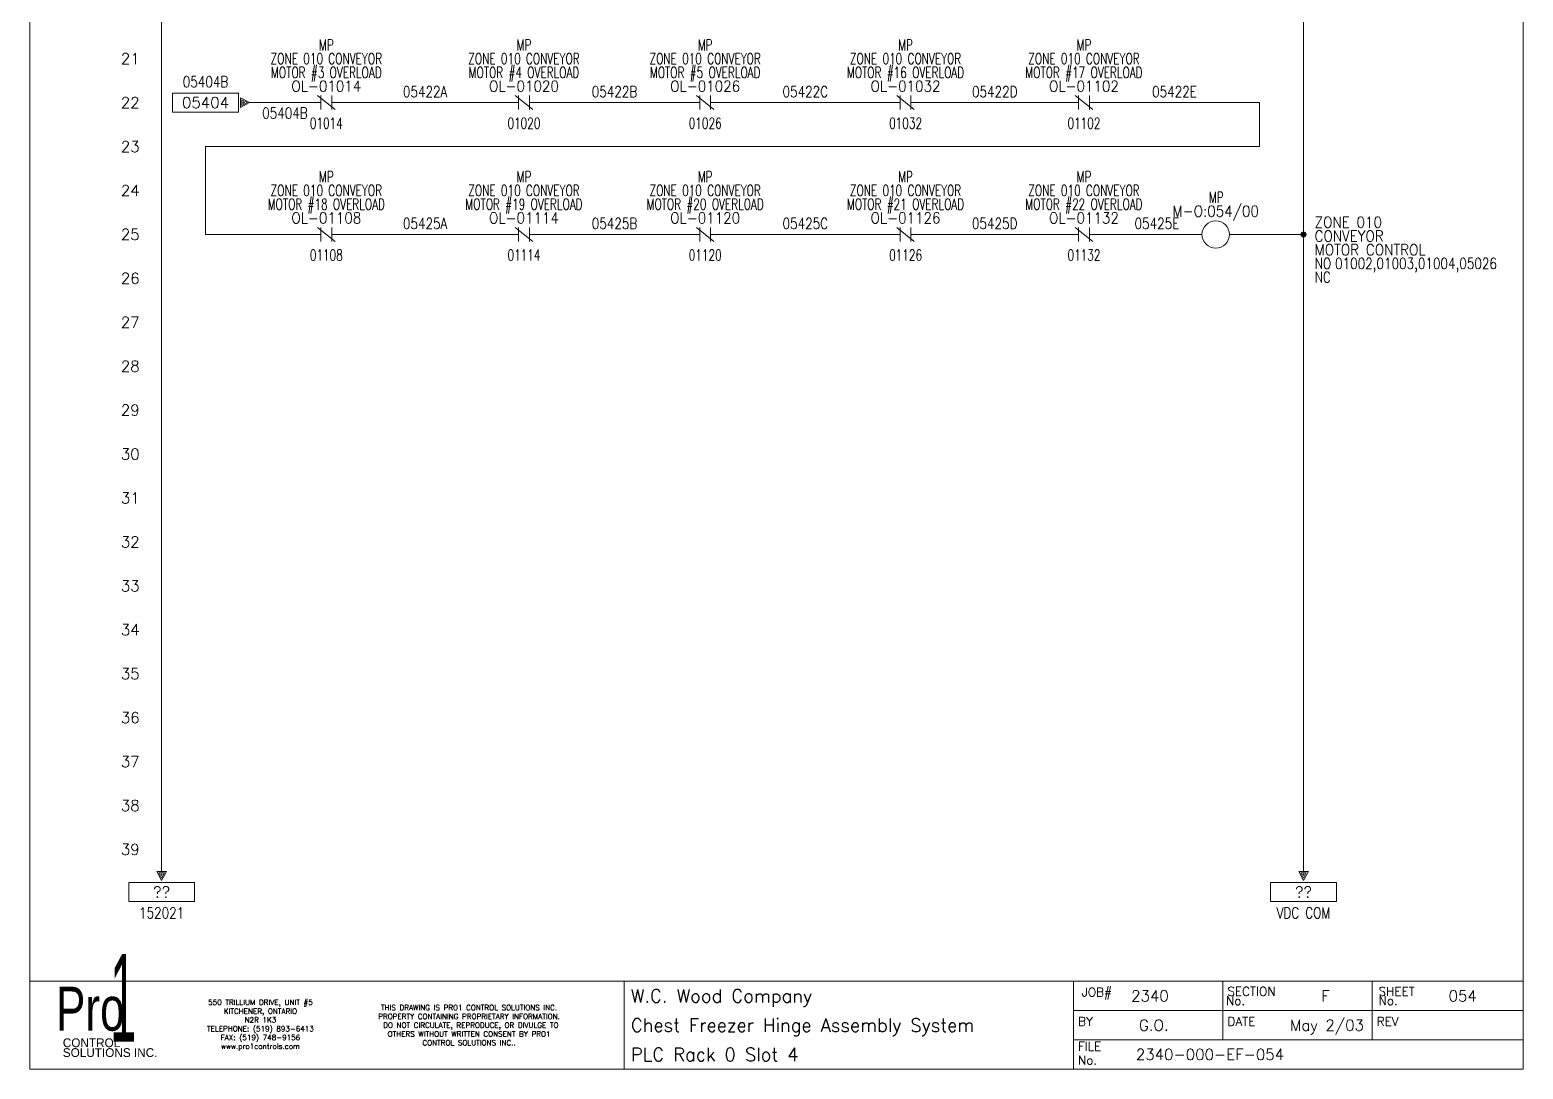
# Model space of a CAD drawing. Header units: inches. Extents: x 0 to 17, y 0 to 23.
# Drawn here: x 0 to 17, y 0 to 11.83 of the extents above; entities that cross this region are included whole.
import ezdxf
from ezdxf.enums import TextEntityAlignment as Align

# ---------------------------------------------------------------- set-up
doc = ezdxf.new("R2010")
doc.units = ezdxf.units.IN
doc.header["$MEASUREMENT"] = 0
doc.layers.get('0').update_dxf_attribs({"lineweight": 5})
for name, color, linetype, lineweight in [('BOARDER', 5, 'Continuous', 5), ('DESC', 1, 'Continuous', 5), ('DESCCHILD', 1, 'Continuous', 5), ('LOC', 252, 'Continuous', 5), ('MISC', 2, 'Continuous', 5), ('SYMS', 7, 'Continuous', 5), ('TAGS', 2, 'Continuous', 5), ('Title_Block_Info', 2, 'Continuous', 5), ('WIRENO', 1, 'Continuous', 5), ('WIRENO_DEST', 1, 'Continuous', 5), ('WIRES', 7, 'Continuous', 5), ('XREF', 1, 'Continuous', 5), ('XREFCHILD', 1, 'Continuous', 5)]:
    doc.layers.add(name, color=color, linetype=linetype, lineweight=lineweight)
doc.styles.add('SIVAN', font='sivan.TTF', dxfattribs={"height": 1})
doc.styles.add('STACCO', font='STAC222N.TTF', dxfattribs={"height": 1})
doc.styles.get("Standard").update_dxf_attribs({"font": 'romans.shx'})
doc.styles.add('WD', font='romans.shx')

# ---------------------------------------------------------------- blocks, each defined once
blk = doc.blocks.new('HA2D3')
for p, q in [((-0.125, 0.109), (-0.875, 0.109)), ((-0.875, 0.109), (-0.875, -0.109)), ((-0.125, 0.109), (-0.125, -0.109)), ((-0.102, 0.055), (-0.102, -0.055)), ((0, 0), (-0.102, 0.055)), ((-0.102, -0.055), (0, 0)), ((-0.086, 0.031), (-0.023, 0)), ((-0.086, -0.031), (-0.086, 0.031)), ((-0.023, 0), (-0.086, -0.031)), ((-0.07, 0.008), (-0.055, 0)), ((-0.07, -0.008), (-0.07, 0.008)), ((-0.055, 0), (-0.07, -0.008)), ((-0.875, -0.109), (-0.125, -0.109))]:
    blk.add_line(p, q)
at = {"style": 'WD', "width": 0.8, "flags": 8}
for tag, p in [('DESC1', (-0.5, 0.487)), ('WIRENO', (-0.5, 0.3))]:
    blk.add_attdef(tag, text='', height=0.125, dxfattribs=at).set_placement(p, align=Align.TOP_CENTER)
at = {"style": 'WD'}
blk.add_attdef('XREF', text='', height=0.125, dxfattribs=at).set_placement((-0.5, -0.062), align=Align.CENTER)
at = {"style": 'WD', "flags": 1}
for tag, p in [('SIGCODE', (-0.099, 0.066)), ('X1TERM01', (0, 0))]:
    blk.add_attdef(tag, p, '', height=0.01, dxfattribs=at)
blk = doc.blocks.new('HOL22I')
at = {"linetype": 'Continuous'}
for p, q in [((-0.1, 0.08), (0.1, -0.08)), ((-0.062, 0.08), (-0.062, -0.08)), ((0.062, 0.08), (0.062, -0.08))]:
    blk.add_line(p, q, dxfattribs=at)
at = {"style": 'WD'}
for tag, width, p in [('LOC', 0.7, (0, 0.594)), ('DESC1', 0.7, (0, 0.438)), ('DESC2', 0.7, (0, 0.281)), ('TAG2', 0.9, (0, 0.125)), ('XREF', 0.7, (0, -0.297)), ('INST', 0.7, (0, -0.438))]:
    blk.add_attdef(tag, text='', height=0.125, dxfattribs=dict(at, width=width)).set_placement(p, align=Align.CENTER)
for tag, p in [('X2LINK', (0, 0.25)), ('X8LINK', (0, -0.172))]:
    blk.add_attdef(tag, p, '', height=0.01, dxfattribs=at)
for tag, p, flags in [('X4TERM01', (-0.062, 0), 1), ('X1TERM02', (0.062, 0), 1), ('FAMILY', (0.097, 0.053), 9), ('CONTACT', (0.097, 0.036), 1)]:
    blk.add_attdef(tag, p, '', height=0.01, dxfattribs=dict(at, flags=flags))
at = {"linetype": 'Continuous', "style": 'WD', "flags": 8}
blk.add_attdef('TERM01', text='', height=0.125, dxfattribs=at).set_placement((-0.125, -0.016), align=Align.TOP_RIGHT)
blk.add_attdef('TERM02', text='', height=0.125, dxfattribs=at).set_placement((0.125, -0.016), align=Align.TOP_LEFT)
blk = doc.blocks.new('WDDOT')
for radius in [0.03, 0.0187, 0.00929]:
    blk.add_circle((0, 0), radius)
blk = doc.blocks.new('HMS1')
blk.add_circle((0, 0), 0.156)
at = {"style": 'WD'}
for tag, width, p in [('INST', 0.7, (0.006, 0.528)), ('LOC', 0.7, (0.006, 0.359)), ('TAG1', 0.9, (0, 0.202))]:
    blk.add_attdef(tag, text='', height=0.125, dxfattribs=dict(at, width=width)).set_placement(p, align=Align.CENTER)
for tag, p in [('X2LINK', (0, 0.5)), ('X8LINK', (0, -0.156))]:
    blk.add_attdef(tag, p, '', height=0.01, dxfattribs=at)
at = {"style": 'WD', "flags": 9}
blk.add_attdef('FAMILY', text='', height=0.01, dxfattribs=at).set_placement((-0.005, 0.17), align=Align.CENTER)
at = {"style": 'WD'}
for tag, p, width in [('DESC1', (1.126, 0.076), 0.9), ('DESC2', (1.126, -0.081), 0.9), ('DESC3', (1.126, -0.237), 0.9), ('XREFNO', (1.359, -0.393), 0.8), ('XREFNC', (1.359, -0.549), 0.8)]:
    blk.add_attdef(tag, p, '', height=0.125, dxfattribs=dict(at, width=width))
at = {"style": 'WD', "flags": 1}
for tag, p in [('X4TERM01', (-0.156, 0)), ('X1TERM02', (0.156, 0))]:
    blk.add_attdef(tag, p, '', height=0.01, dxfattribs=at)
at = {"linetype": 'Continuous', "style": 'WD', "flags": 9}
blk.add_attdef('ASSYCODE', text='', height=0.01, dxfattribs=at).set_placement((0, 0.113), align=Align.CENTER)
at = {"linetype": 'Continuous', "style": 'WD', "flags": 1}
for tag, p in [('MFG', (0, 0.14)), ('CAT', (0, 0.159))]:
    blk.add_attdef(tag, text='', height=0.01, dxfattribs=at).set_placement(p, align=Align.MIDDLE)
at = {"linetype": 'Continuous', "style": 'WD'}
blk.add_attdef('TERM01', text='', height=0.125, dxfattribs=at).set_placement((-0.2, -0.035), align=Align.TOP_RIGHT)
blk.add_attdef('TERM02', text='', height=0.125, dxfattribs=at).set_placement((0.2, -0.035), align=Align.TOP_LEFT)
at = {"style": 'WD', "width": 0.8, "flags": 8}
for tag, p in [('NO', (1.126, -0.393)), ('NC', (1.126, -0.549))]:
    blk.add_attdef(tag, p, '', height=0.125, dxfattribs=at)
blk = doc.blocks.new('WD_WNH')
at = {"linetype": 'Continuous', "style": 'WD', "width": 0.8}
blk.add_attdef('WIRENO', text='', height=0.125, dxfattribs=at).set_placement((0, 0.0625), align=Align.CENTER)
blk = doc.blocks.new('TB_P')
at = {"color": 5}
blk.add_line((6.764, 0), (6.764, 1), dxfattribs=at)
at = {"color": 5, "linetype": 'Continuous'}
blk.add_line((15.283, 1), (15.283, 0.667), dxfattribs=at)
blk.add_lwpolyline([(0, 0), (17, 0), (17, 23), (0, 23)], close=True, dxfattribs=at)
at = {"layer": 'BOARDER', "linetype": 'Continuous'}
for p, q in [((0, 1), (17, 1)), ((0, 1), (0, 0)), ((11.882, 1), (11.882, 0.667)), ((11.882, 1), (11.882, 0)), ((11.882, 1), (11.882, 0)), ((11.882, 1), (11.882, 0)), ((13.583, 1), (13.583, 0.667)), ((11.882, 0.667), (17, 0.667)), ((13.583, 0.667), (13.583, 0.333)), ((15.283, 0.667), (15.283, 0.333)), ((11.882, 0.333), (17, 0.333))]:
    blk.add_line(p, q, dxfattribs=at)
at = {"color": 5, "char_height": 0.06, "attachment_point": 5, "style": 'WD'}
for s, insert, width in [('550 TRILLIUM DRIVE, UNIT #5\\PKITCHENER, ONTARIO\\PN2R 1K3\\PTELEPHONE: (519) 893-6413\\PFAX: (519) 748-9156\\Pwww.pro1controls.com', (2.625, 0.5), 1.804), ('THIS DRAWING IS PRO1 CONTROL SOLUTIONS INC. PROPERTY CONTAINING PROPRIETARY INFORMATION.  DO NOT CIRCULATE, REPRODUCE, OR DIVULGE TO OTHERS WITHOUT WRITTEN CONSENT BY PRO1 CONTROL SOLUTIONS INC..', (5, 0.5), 2.264)]:
    blk.add_mtext(s, dxfattribs=dict(at, insert=insert, width=width))
at = {"color": 2, "linetype": 'Continuous', "style": 'WD', "flags": 1}
for tag, p in [('REV1_NO', (1.734, 3.29)), ('REV1_BY', (7.303, 3.29)), ('REV1_DATE', (9.562, 3.29)), ('REV2_NO', (1.734, 3.04)), ('REV2_BY', (7.303, 3.04)), ('REV2_DATE', (9.562, 3.04)), ('REV3_NO', (1.734, 2.79)), ('REV3_BY', (7.303, 2.79)), ('REV3_DATE', (9.562, 2.79)), ('REV4_NO', (1.734, 2.54)), ('REV4_BY', (7.303, 2.54)), ('REV4_DATE', (9.562, 2.54)), ('REV5_NO', (1.734, 2.29)), ('REV5_BY', (7.303, 2.29)), ('REV5_DATE', (9.562, 2.29)), ('REV6_NO', (1.734, 2.04)), ('REV6_BY', (7.303, 2.04)), ('REV6_DATE', (9.562, 2.04)), ('REV7_NO', (1.734, 1.79)), ('REV7_BY', (7.303, 1.79)), ('REV7_DATE', (9.562, 1.79)), ('REV8_NO', (1.734, 1.54)), ('REV8_BY', (7.303, 1.54)), ('REV8_DATE', (9.562, 1.54)), ('REV9_NO', (1.734, 1.29)), ('REV9_BY', (7.303, 1.29)), ('REV9_DATE', (9.562, 1.29))]:
    blk.add_attdef(tag, text='', height=0.15, dxfattribs=at).set_placement(p, align=Align.MIDDLE_CENTER)
for tag, p in [('REV1_CHANGE', (2.292, 3.29)), ('REV2_CHANGE', (2.292, 3.04)), ('REV3_CHANGE', (2.292, 2.79)), ('REV4_CHANGE', (2.292, 2.54)), ('REV5_CHANGE', (2.292, 2.29)), ('REV6_CHANGE', (2.292, 2.04)), ('REV7_CHANGE', (2.292, 1.79)), ('REV8_CHANGE', (2.292, 1.54)), ('REV9_CHANGE', (2.292, 1.29))]:
    blk.add_attdef(tag, text='', height=0.15, dxfattribs=at).set_placement(p, align=Align.MIDDLE_LEFT)
at = {"layer": 'BOARDER', "lineweight": 0}
for s, height, style, width, p in [('1', 1, 'SIVAN', 0.4, (1.062, 0.812)), ('Pro', 0.5, 'STACCO', 0.75, (0.688, 0.688))]:
    blk.add_text(s, height=height, dxfattribs=dict(at, style=style, width=width)).set_placement(p, align=Align.MIDDLE_CENTER)
at = {"layer": 'BOARDER', "linetype": 'Continuous', "style": 'WD'}
for s, p in [('JOB#', (11.976, 0.827)), ('SECTION', (13.633, 0.835)), ('SHEET', (15.354, 0.834)), ('No.', (13.617, 0.729)), ('No.', (15.354, 0.729)), ('BY', (11.933, 0.493)), ('DATE', (13.634, 0.493)), ('REV', (15.334, 0.493)), ('FILE', (11.932, 0.21)), ('No.', (11.932, 0.052))]:
    blk.add_text(s, height=0.1, dxfattribs=at).set_placement(p)
at = {"layer": 'BOARDER', "lineweight": 0, "style": 'STACCO'}
for s, p in [('CONTROL', (0.375, 0.3)), ('SOLUTIONS INC.', (0.375, 0.188))]:
    blk.add_text(s, height=0.1, dxfattribs=at).set_placement(p, align=Align.MIDDLE_LEFT)
at = {"layer": 'Title_Block_Info', "ltscale": 0.1}
for tag, p in [('CUSTOMER', (6.842, 0.833)), ('JOB DESCRIPTION LINE', (6.842, 0.5)), ('DRAWING DESCRIPTION', (6.842, 0.167))]:
    blk.add_attdef(tag, text='', height=0.15, dxfattribs=at).set_placement(p, align=Align.MIDDLE_LEFT)
at = {"layer": 'Title_Block_Info', "ltscale": 0.1, "style": 'WD'}
for tag, p in [('JOB #', (12.752, 0.833)), ('SEC. NO.', (14.75, 0.833)), ('SHT. NO.', (16.312, 0.833)), ('NAME', (12.795, 0.5)), ('REV', (16.194, 0.5))]:
    blk.add_attdef(tag, text='', height=0.125, dxfattribs=at).set_placement(p, align=Align.MIDDLE_CENTER)
blk.add_attdef('DATE', text='', height=0.125, dxfattribs=at).set_placement((15.188, 0.5), align=Align.MIDDLE_RIGHT)
blk.add_attdef('FILE NUMBER', text='', height=0.125, dxfattribs=at).set_placement((12.591, 0.167), align=Align.MIDDLE_LEFT)
blk = doc.blocks.new('HA2S4')
for p, q in [((-0.055, 0), (0.055, 0)), ((0, -0.102), (-0.055, 0)), ((0.055, 0), (0, -0.102)), ((0.375, -0.125), (-0.375, -0.125)), ((-0.375, -0.125), (-0.375, -0.344)), ((-0.031, -0.016), (0, -0.078)), ((0.031, -0.016), (-0.031, -0.016)), ((-0.008, -0.031), (0, -0.047)), ((0.008, -0.031), (-0.008, -0.031)), ((0, -0.078), (0.031, -0.016)), ((0, -0.047), (0.008, -0.031)), ((0.375, -0.344), (0.375, -0.125)), ((-0.375, -0.344), (0.375, -0.344))]:
    blk.add_line(p, q)
at = {"style": 'WD', "flags": 1}
for tag, p in [('X2TERM01', (0, 0)), ('SIGCODE', (0.088, -0.059))]:
    blk.add_attdef(tag, p, '', height=0.01, dxfattribs=at)
at = {"style": 'WD'}
blk.add_attdef('XREF', text='', height=0.125, dxfattribs=at).set_placement((0, -0.297), align=Align.CENTER)
at = {"style": 'WD', "width": 0.8, "flags": 8}
for tag, p in [('WIRENO', (0, -0.409)), ('DESC1', (0, -0.597))]:
    blk.add_attdef(tag, text='', height=0.125, dxfattribs=at).set_placement(p, align=Align.TOP_CENTER)

msp = doc.modelspace()

# ---------------------------------------------------------------- linework, layer by layer
at = {"layer": 'WIRES'}
for p, q in [((1.5, 22.25), (1.5, 2.25)), ((14.5, 22.25), (14.5, 2.25)), ((3.312, 11), (2.5, 11)), ((5.563, 11), (3.438, 11)), ((7.625, 11), (5.688, 11)), ((9.907, 11), (7.75, 11)), ((11.938, 11), (10.032, 11)), ((14, 11), (12.063, 11)), ((14, 11), (14, 10.5)), ((14, 10.5), (2, 10.5)), ((2, 10.5), (2, 9.5)), ((2, 9.5), (3.312, 9.5)), ((3.438, 9.5), (5.563, 9.5)), ((5.688, 9.5), (7.625, 9.5)), ((7.75, 9.5), (9.906, 9.5)), ((10.031, 9.5), (11.938, 9.5)), ((12.062, 9.5), (13.344, 9.5)), ((13.656, 9.5), (14.5, 9.5))]:
    msp.add_line(p, q, dxfattribs=at)

# ---------------------------------------------------------------- block references
ref = msp.add_blockref('TB_P', (0, 0))
ref.add_attrib('CUSTOMER', 'W.C. Wood Company', dxfattribs={"layer": 'MISC', "ltscale": 0.1, "height": 0.15}).set_placement((6.842, 0.833), align=Align.MIDDLE_LEFT)
ref.add_attrib('JOB DESCRIPTION LINE', 'Chest Freezer Hinge Assembly System', dxfattribs={"layer": 'MISC', "ltscale": 0.1, "height": 0.15}).set_placement((6.842, 0.5), align=Align.MIDDLE_LEFT)
ref.add_attrib('DRAWING DESCRIPTION', 'PLC Rack 0 Slot 4', dxfattribs={"layer": 'MISC', "ltscale": 0.1, "height": 0.15}).set_placement((6.842, 0.167), align=Align.MIDDLE_LEFT)
ref.add_attrib('JOB #', '2340', dxfattribs={"layer": 'MISC', "ltscale": 0.1, "height": 0.125, "style": 'WD'}).set_placement((12.752, 0.833), align=Align.MIDDLE_CENTER)
ref.add_attrib('SEC. NO.', 'F', dxfattribs={"layer": 'MISC', "ltscale": 0.1, "height": 0.125, "style": 'WD'}).set_placement((14.75, 0.833), align=Align.MIDDLE_CENTER)
ref.add_attrib('SHT. NO.', '054', dxfattribs={"layer": 'MISC', "ltscale": 0.1, "height": 0.125, "style": 'WD'}).set_placement((16.312, 0.833), align=Align.MIDDLE_CENTER)
ref.add_attrib('FILE NUMBER', '2340-000-EF-054', dxfattribs={"layer": 'MISC', "ltscale": 0.1, "height": 0.125, "style": 'WD'}).set_placement((12.591, 0.167), align=Align.MIDDLE_LEFT)
ref.add_attrib('NAME', 'G.O.', dxfattribs={"layer": 'MISC', "ltscale": 0.1, "height": 0.125, "style": 'WD'}).set_placement((12.795, 0.5), align=Align.MIDDLE_CENTER)
ref.add_attrib('DATE', 'May 2/03', dxfattribs={"layer": 'MISC', "ltscale": 0.1, "height": 0.125, "style": 'WD'}).set_placement((15.188, 0.5), align=Align.MIDDLE_RIGHT)
at = {"layer": 'SYMS'}
ref = msp.add_blockref('HOL22I', (3.375, 11), dxfattribs=at)
ref.add_attrib('TAG2', 'OL-01014', dxfattribs={"layer": 'TAGS', "height": 0.125, "style": 'WD', "width": 0.9}).set_placement((3.375, 11.125), align=Align.CENTER)
ref.add_attrib('DESC1', 'ZONE 010 CONVEYOR', dxfattribs={"layer": 'DESCCHILD', "height": 0.125, "style": 'WD', "width": 0.7}).set_placement((3.375, 11.438), align=Align.CENTER)
ref.add_attrib('DESC2', 'MOTOR #3 OVERLOAD', dxfattribs={"layer": 'DESCCHILD', "height": 0.125, "style": 'WD', "width": 0.7}).set_placement((3.375, 11.281), align=Align.CENTER)
ref.add_attrib('XREF', '01014', dxfattribs={"layer": 'XREFCHILD', "height": 0.125, "style": 'WD', "width": 0.7}).set_placement((3.375, 10.703), align=Align.CENTER)
ref.add_attrib('LOC', 'MP', dxfattribs={"layer": 'LOC', "height": 0.125, "style": 'WD', "width": 0.7}).set_placement((3.375, 11.594), align=Align.CENTER)
ref = msp.add_blockref('HOL22I', (5.625, 11), dxfattribs=at)
ref.add_attrib('TAG2', 'OL-01020', dxfattribs={"layer": 'TAGS', "height": 0.125, "style": 'WD', "width": 0.9}).set_placement((5.625, 11.125), align=Align.CENTER)
ref.add_attrib('DESC1', 'ZONE 010 CONVEYOR', dxfattribs={"layer": 'DESCCHILD', "height": 0.125, "style": 'WD', "width": 0.7}).set_placement((5.625, 11.438), align=Align.CENTER)
ref.add_attrib('DESC2', 'MOTOR #4 OVERLOAD', dxfattribs={"layer": 'DESCCHILD', "height": 0.125, "style": 'WD', "width": 0.7}).set_placement((5.625, 11.281), align=Align.CENTER)
ref.add_attrib('XREF', '01020', dxfattribs={"layer": 'XREFCHILD', "height": 0.125, "style": 'WD', "width": 0.7}).set_placement((5.625, 10.703), align=Align.CENTER)
ref.add_attrib('LOC', 'MP', dxfattribs={"layer": 'LOC', "height": 0.125, "style": 'WD', "width": 0.7}).set_placement((5.625, 11.594), align=Align.CENTER)
ref = msp.add_blockref('HOL22I', (7.688, 11), dxfattribs=at)
ref.add_attrib('TAG2', 'OL-01026', dxfattribs={"layer": 'TAGS', "height": 0.125, "style": 'WD', "width": 0.9}).set_placement((7.688, 11.125), align=Align.CENTER)
ref.add_attrib('DESC1', 'ZONE 010 CONVEYOR', dxfattribs={"layer": 'DESCCHILD', "height": 0.125, "style": 'WD', "width": 0.7}).set_placement((7.688, 11.438), align=Align.CENTER)
ref.add_attrib('DESC2', 'MOTOR #5 OVERLOAD', dxfattribs={"layer": 'DESCCHILD', "height": 0.125, "style": 'WD', "width": 0.7}).set_placement((7.688, 11.281), align=Align.CENTER)
ref.add_attrib('XREF', '01026', dxfattribs={"layer": 'XREFCHILD', "height": 0.125, "style": 'WD', "width": 0.7}).set_placement((7.688, 10.703), align=Align.CENTER)
ref.add_attrib('LOC', 'MP', dxfattribs={"layer": 'LOC', "height": 0.125, "style": 'WD', "width": 0.7}).set_placement((7.688, 11.594), align=Align.CENTER)
ref = msp.add_blockref('HOL22I', (9.969, 11), dxfattribs=at)
ref.add_attrib('TAG2', 'OL-01032', dxfattribs={"layer": 'TAGS', "height": 0.125, "style": 'WD', "width": 0.9}).set_placement((9.969, 11.125), align=Align.CENTER)
ref.add_attrib('DESC1', 'ZONE 010 CONVEYOR', dxfattribs={"layer": 'DESCCHILD', "height": 0.125, "style": 'WD', "width": 0.7}).set_placement((9.969, 11.438), align=Align.CENTER)
ref.add_attrib('DESC2', 'MOTOR #16 OVERLOAD', dxfattribs={"layer": 'DESCCHILD', "height": 0.125, "style": 'WD', "width": 0.7}).set_placement((9.969, 11.281), align=Align.CENTER)
ref.add_attrib('XREF', '01032', dxfattribs={"layer": 'XREFCHILD', "height": 0.125, "style": 'WD', "width": 0.7}).set_placement((9.969, 10.703), align=Align.CENTER)
ref.add_attrib('LOC', 'MP', dxfattribs={"layer": 'LOC', "height": 0.125, "style": 'WD', "width": 0.7}).set_placement((9.969, 11.594), align=Align.CENTER)
ref = msp.add_blockref('HOL22I', (12, 11), dxfattribs=at)
ref.add_attrib('TAG2', 'OL-01102', dxfattribs={"layer": 'TAGS', "height": 0.125, "style": 'WD', "width": 0.9}).set_placement((12, 11.125), align=Align.CENTER)
ref.add_attrib('DESC1', 'ZONE 010 CONVEYOR', dxfattribs={"layer": 'DESCCHILD', "height": 0.125, "style": 'WD', "width": 0.7}).set_placement((12, 11.438), align=Align.CENTER)
ref.add_attrib('DESC2', 'MOTOR #17 OVERLOAD', dxfattribs={"layer": 'DESCCHILD', "height": 0.125, "style": 'WD', "width": 0.7}).set_placement((12, 11.281), align=Align.CENTER)
ref.add_attrib('XREF', '01102', dxfattribs={"layer": 'XREFCHILD', "height": 0.125, "style": 'WD', "width": 0.7}).set_placement((12, 10.703), align=Align.CENTER)
ref.add_attrib('LOC', 'MP', dxfattribs={"layer": 'LOC', "height": 0.125, "style": 'WD', "width": 0.7}).set_placement((12, 11.594), align=Align.CENTER)
ref = msp.add_blockref('HA2D3', (2.5, 11), dxfattribs=at)
ref.add_attrib('XREF', '05404', dxfattribs={"layer": 'XREF', "height": 0.125, "style": 'WD'}).set_placement((2, 10.938), align=Align.CENTER)
ref.add_attrib('WIRENO', '05404B', dxfattribs={"layer": 'WIRENO_DEST', "height": 0.125, "style": 'WD', "width": 0.8, "flags": 8}).set_placement((2, 11.3), align=Align.TOP_CENTER)
ref = msp.add_blockref('HOL22I', (3.375, 9.5), dxfattribs=at)
ref.add_attrib('TAG2', 'OL-01108', dxfattribs={"layer": 'TAGS', "height": 0.125, "style": 'WD', "width": 0.9}).set_placement((3.375, 9.625), align=Align.CENTER)
ref.add_attrib('DESC1', 'ZONE 010 CONVEYOR', dxfattribs={"layer": 'DESCCHILD', "height": 0.125, "style": 'WD', "width": 0.7}).set_placement((3.375, 9.938), align=Align.CENTER)
ref.add_attrib('DESC2', 'MOTOR #18 OVERLOAD', dxfattribs={"layer": 'DESCCHILD', "height": 0.125, "style": 'WD', "width": 0.7}).set_placement((3.375, 9.781), align=Align.CENTER)
ref.add_attrib('XREF', '01108', dxfattribs={"layer": 'XREFCHILD', "height": 0.125, "style": 'WD', "width": 0.7}).set_placement((3.375, 9.203), align=Align.CENTER)
ref.add_attrib('LOC', 'MP', dxfattribs={"layer": 'LOC', "height": 0.125, "style": 'WD', "width": 0.7}).set_placement((3.375, 10.094), align=Align.CENTER)
ref = msp.add_blockref('HOL22I', (5.625, 9.5), dxfattribs=at)
ref.add_attrib('TAG2', 'OL-01114', dxfattribs={"layer": 'TAGS', "height": 0.125, "style": 'WD', "width": 0.9}).set_placement((5.625, 9.625), align=Align.CENTER)
ref.add_attrib('DESC1', 'ZONE 010 CONVEYOR', dxfattribs={"layer": 'DESCCHILD', "height": 0.125, "style": 'WD', "width": 0.7}).set_placement((5.625, 9.938), align=Align.CENTER)
ref.add_attrib('DESC2', 'MOTOR #19 OVERLOAD', dxfattribs={"layer": 'DESCCHILD', "height": 0.125, "style": 'WD', "width": 0.7}).set_placement((5.625, 9.781), align=Align.CENTER)
ref.add_attrib('XREF', '01114', dxfattribs={"layer": 'XREFCHILD', "height": 0.125, "style": 'WD', "width": 0.7}).set_placement((5.625, 9.203), align=Align.CENTER)
ref.add_attrib('LOC', 'MP', dxfattribs={"layer": 'LOC', "height": 0.125, "style": 'WD', "width": 0.7}).set_placement((5.625, 10.094), align=Align.CENTER)
ref = msp.add_blockref('HOL22I', (7.688, 9.5), dxfattribs=at)
ref.add_attrib('TAG2', 'OL-01120', dxfattribs={"layer": 'TAGS', "height": 0.125, "style": 'WD', "width": 0.9}).set_placement((7.688, 9.625), align=Align.CENTER)
ref.add_attrib('DESC1', 'ZONE 010 CONVEYOR', dxfattribs={"layer": 'DESCCHILD', "height": 0.125, "style": 'WD', "width": 0.7}).set_placement((7.688, 9.938), align=Align.CENTER)
ref.add_attrib('DESC2', 'MOTOR #20 OVERLOAD', dxfattribs={"layer": 'DESCCHILD', "height": 0.125, "style": 'WD', "width": 0.7}).set_placement((7.688, 9.781), align=Align.CENTER)
ref.add_attrib('XREF', '01120', dxfattribs={"layer": 'XREFCHILD', "height": 0.125, "style": 'WD', "width": 0.7}).set_placement((7.688, 9.203), align=Align.CENTER)
ref.add_attrib('LOC', 'MP', dxfattribs={"layer": 'LOC', "height": 0.125, "style": 'WD', "width": 0.7}).set_placement((7.688, 10.094), align=Align.CENTER)
ref = msp.add_blockref('HOL22I', (9.969, 9.5), dxfattribs=at)
ref.add_attrib('TAG2', 'OL-01126', dxfattribs={"layer": 'TAGS', "height": 0.125, "style": 'WD', "width": 0.9}).set_placement((9.969, 9.625), align=Align.CENTER)
ref.add_attrib('DESC1', 'ZONE 010 CONVEYOR', dxfattribs={"layer": 'DESCCHILD', "height": 0.125, "style": 'WD', "width": 0.7}).set_placement((9.969, 9.938), align=Align.CENTER)
ref.add_attrib('DESC2', 'MOTOR #21 OVERLOAD', dxfattribs={"layer": 'DESCCHILD', "height": 0.125, "style": 'WD', "width": 0.7}).set_placement((9.969, 9.781), align=Align.CENTER)
ref.add_attrib('XREF', '01126', dxfattribs={"layer": 'XREFCHILD', "height": 0.125, "style": 'WD', "width": 0.7}).set_placement((9.969, 9.203), align=Align.CENTER)
ref.add_attrib('LOC', 'MP', dxfattribs={"layer": 'LOC', "height": 0.125, "style": 'WD', "width": 0.7}).set_placement((9.969, 10.094), align=Align.CENTER)
ref = msp.add_blockref('HOL22I', (12, 9.5), dxfattribs=at)
ref.add_attrib('TAG2', 'OL-01132', dxfattribs={"layer": 'TAGS', "height": 0.125, "style": 'WD', "width": 0.9}).set_placement((12, 9.625), align=Align.CENTER)
ref.add_attrib('DESC1', 'ZONE 010 CONVEYOR', dxfattribs={"layer": 'DESCCHILD', "height": 0.125, "style": 'WD', "width": 0.7}).set_placement((12, 9.938), align=Align.CENTER)
ref.add_attrib('DESC2', 'MOTOR #22 OVERLOAD', dxfattribs={"layer": 'DESCCHILD', "height": 0.125, "style": 'WD', "width": 0.7}).set_placement((12, 9.781), align=Align.CENTER)
ref.add_attrib('XREF', '01132', dxfattribs={"layer": 'XREFCHILD', "height": 0.125, "style": 'WD', "width": 0.7}).set_placement((12, 9.203), align=Align.CENTER)
ref.add_attrib('LOC', 'MP', dxfattribs={"layer": 'LOC', "height": 0.125, "style": 'WD', "width": 0.7}).set_placement((12, 10.094), align=Align.CENTER)
ref = msp.add_blockref('HMS1', (13.5, 9.5), dxfattribs=at)
ref.add_attrib('TAG1', 'M-O:054/00', dxfattribs={"layer": 'TAGS', "height": 0.125, "style": 'WD', "width": 0.9}).set_placement((13.5, 9.702), align=Align.CENTER)
ref.add_attrib('DESC1', 'ZONE 010', (14.626, 9.576), dxfattribs={"layer": 'DESC', "height": 0.125, "style": 'WD', "width": 0.9})
ref.add_attrib('DESC2', 'CONVEYOR', (14.626, 9.419), dxfattribs={"layer": 'DESC', "height": 0.125, "style": 'WD', "width": 0.9})
ref.add_attrib('XREFNO', '01002,01003,01004,05026', (14.859, 9.107), dxfattribs={"layer": 'XREF', "height": 0.125, "style": 'WD', "width": 0.8})
ref.add_attrib('NO', 'NO', (14.626, 9.107), dxfattribs={"layer": 'MISC', "height": 0.125, "style": 'WD', "width": 0.8, "flags": 8})
ref.add_attrib('NC', 'NC', (14.626, 8.951), dxfattribs={"layer": 'MISC', "height": 0.125, "style": 'WD', "width": 0.8, "flags": 8})
ref.add_attrib('LOC', 'MP', dxfattribs={"layer": 'LOC', "height": 0.125, "style": 'WD', "width": 0.7}).set_placement((13.506, 9.859), align=Align.CENTER)
ref.add_attrib('DESC3', 'MOTOR CONTROL', (14.626, 9.263), dxfattribs={"layer": 'DESC', "height": 0.125, "style": 'WD', "width": 0.9})
msp.add_blockref('WDDOT', (14.5, 9.5), dxfattribs=at)
ref = msp.add_blockref('HA2S4', (1.5, 2.25), dxfattribs=at)
ref.add_attrib('XREF', '??', dxfattribs={"layer": 'XREF', "height": 0.125, "style": 'WD'}).set_placement((1.5, 1.953), align=Align.CENTER)
ref.add_attrib('WIRENO', '152021', dxfattribs={"layer": 'WIRENO', "height": 0.125, "style": 'WD', "width": 0.8, "flags": 8}).set_placement((1.5, 1.841), align=Align.TOP_CENTER)
ref = msp.add_blockref('HA2S4', (14.5, 2.25), dxfattribs=at)
ref.add_attrib('XREF', '??', dxfattribs={"layer": 'XREF', "height": 0.125, "style": 'WD'}).set_placement((14.5, 1.953), align=Align.CENTER)
ref.add_attrib('WIRENO', 'VDC COM', dxfattribs={"layer": 'WIRENO', "height": 0.125, "style": 'WD', "width": 0.8, "flags": 8}).set_placement((14.5, 1.841), align=Align.TOP_CENTER)
at = {"layer": 'WIRENO'}
ref = msp.add_blockref('WD_WNH', (4.5, 11), dxfattribs=at)
ref.add_attrib('WIRENO', '05422A', dxfattribs={"linetype": 'Continuous', "height": 0.125, "style": 'WD', "width": 0.8}).set_placement((4.5, 11.062), align=Align.CENTER)
ref = msp.add_blockref('WD_WNH', (6.656, 11), dxfattribs=at)
ref.add_attrib('WIRENO', '05422B', dxfattribs={"linetype": 'Continuous', "height": 0.125, "style": 'WD', "width": 0.8}).set_placement((6.656, 11.062), align=Align.CENTER)
ref = msp.add_blockref('WD_WNH', (8.828, 11), dxfattribs=at)
ref.add_attrib('WIRENO', '05422C', dxfattribs={"linetype": 'Continuous', "height": 0.125, "style": 'WD', "width": 0.8}).set_placement((8.828, 11.062), align=Align.CENTER)
ref = msp.add_blockref('WD_WNH', (10.985, 11), dxfattribs=at)
ref.add_attrib('WIRENO', '05422D', dxfattribs={"linetype": 'Continuous', "height": 0.125, "style": 'WD', "width": 0.8}).set_placement((10.985, 11.062), align=Align.CENTER)
ref = msp.add_blockref('WD_WNH', (13.031, 11), dxfattribs=at)
ref.add_attrib('WIRENO', '05422E', dxfattribs={"linetype": 'Continuous', "height": 0.125, "style": 'WD', "width": 0.8}).set_placement((13.031, 11.062), align=Align.CENTER)
ref = msp.add_blockref('WD_WNH', (2.906, 11), dxfattribs=at)
ref.add_attrib('WIRENO', '05404B', dxfattribs={"linetype": 'Continuous', "height": 0.125, "style": 'WD', "width": 0.8}).set_placement((2.904, 10.819), align=Align.CENTER)
ref = msp.add_blockref('WD_WNH', (4.5, 9.5), dxfattribs=at)
ref.add_attrib('WIRENO', '05425A', dxfattribs={"linetype": 'Continuous', "height": 0.125, "style": 'WD', "width": 0.8}).set_placement((4.5, 9.562), align=Align.CENTER)
ref = msp.add_blockref('WD_WNH', (6.656, 9.5), dxfattribs=at)
ref.add_attrib('WIRENO', '05425B', dxfattribs={"linetype": 'Continuous', "height": 0.125, "style": 'WD', "width": 0.8}).set_placement((6.656, 9.562), align=Align.CENTER)
ref = msp.add_blockref('WD_WNH', (8.828, 9.5), dxfattribs=at)
ref.add_attrib('WIRENO', '05425C', dxfattribs={"linetype": 'Continuous', "height": 0.125, "style": 'WD', "width": 0.8}).set_placement((8.828, 9.562), align=Align.CENTER)
ref = msp.add_blockref('WD_WNH', (10.984, 9.5), dxfattribs=at)
ref.add_attrib('WIRENO', '05425D', dxfattribs={"linetype": 'Continuous', "height": 0.125, "style": 'WD', "width": 0.8}).set_placement((10.984, 9.562), align=Align.CENTER)
ref = msp.add_blockref('WD_WNH', (12.831, 9.5), dxfattribs=at)
ref.add_attrib('WIRENO', '05425E', dxfattribs={"linetype": 'Continuous', "height": 0.125, "style": 'WD', "width": 0.8}).set_placement((12.831, 9.562), align=Align.CENTER)

# ---------------------------------------------------------------- texts
at = {"color": 2, "style": 'WD'}
for s, p in [('21', (1.25, 11.5)), ('22', (1.25, 11)), ('23', (1.25, 10.5)), ('24', (1.25, 10)), ('25', (1.25, 9.5)), ('26', (1.25, 9)), ('27', (1.25, 8.5)), ('28', (1.25, 8)), ('29', (1.25, 7.5)), ('30', (1.25, 7)), ('31', (1.25, 6.5)), ('32', (1.25, 6)), ('33', (1.25, 5.5)), ('34', (1.25, 5)), ('35', (1.25, 4.5)), ('36', (1.25, 4)), ('37', (1.25, 3.5)), ('38', (1.25, 3)), ('39', (1.25, 2.5))]:
    msp.add_text(s, height=0.125, dxfattribs=at).set_placement(p, align=Align.MIDDLE_RIGHT)

doc.saveas('drawing.dxf')
